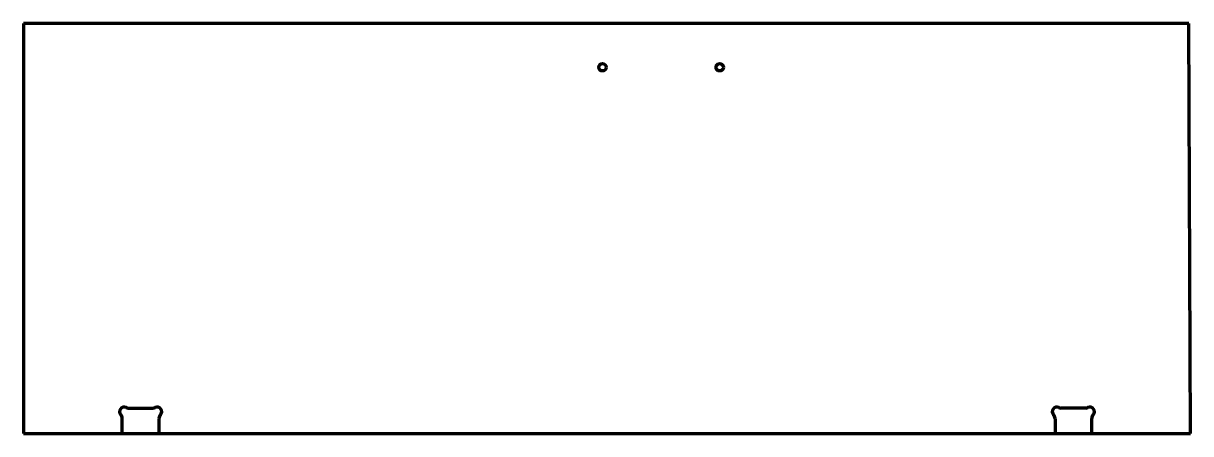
# Model space of a CAD drawing. Header units: inches. Extents: x 0 to 79.6, y 0 to 28.
import ezdxf

# ---------------------------------------------------------------- set-up
doc = ezdxf.new("R2010")
doc.units = ezdxf.units.IN
doc.header["$MEASUREMENT"] = 0
doc.layers.add('1', color=7, linetype='Continuous')

msp = doc.modelspace()

# ---------------------------------------------------------------- linework, layer by layer
at = {"color": 7, "lineweight": 90}
for p, q in [((79.5, 28), (0, 28)), ((0, 28), (0, 0)), ((79.625, 0), (79.5, 28)), ((0, 0), (79.625, 0))]:
    msp.add_line(p, q, dxfattribs=at)
at = {"layer": '1', "color": 7, "lineweight": 90}
for p, q in [((7.161, 1.75), (8.839, 1.75)), ((72.464, 1.75), (70.786, 1.75)), ((6.75, 0), (6.75, 1.028)), ((9.25, 1.028), (9.25, 0)), ((70.375, 1.028), (70.375, 0)), ((72.875, 0), (72.875, 1.028))]:
    msp.add_line(p, q, dxfattribs=at)
at = {"layer": '1', "color": 1, "lineweight": 90}
for centre in [(39.5, 25), (47.5, 25)]:
    msp.add_circle(centre, 0.25, dxfattribs=at)
at = {"layer": '1', "color": 7, "lineweight": 90}
for centre, radius, start, end in [((6.875, 1.5), 0.312, 65.38002, 223.34176), ((7.161, 2.125), 0.375, 245.38002, 270), ((8.839, 2.125), 0.375, 270, 294.61998), ((9.125, 1.5), 0.312, 316.65824, 114.61998), ((70.5, 1.5), 0.312, 65.38002, 223.34176), ((70.786, 2.125), 0.375, 245.38002, 270), ((72.464, 2.125), 0.375, 270, 294.61998), ((72.75, 1.5), 0.312, 316.65824, 114.61998), ((6.375, 1.028), 0.375, 0, 43.34176), ((9.625, 1.028), 0.375, 136.65824, 180), ((70, 1.028), 0.375, 0, 43.34176), ((73.25, 1.028), 0.375, 136.65824, 180)]:
    msp.add_arc(centre, radius, start, end, dxfattribs=at)

doc.saveas('drawing.dxf')
